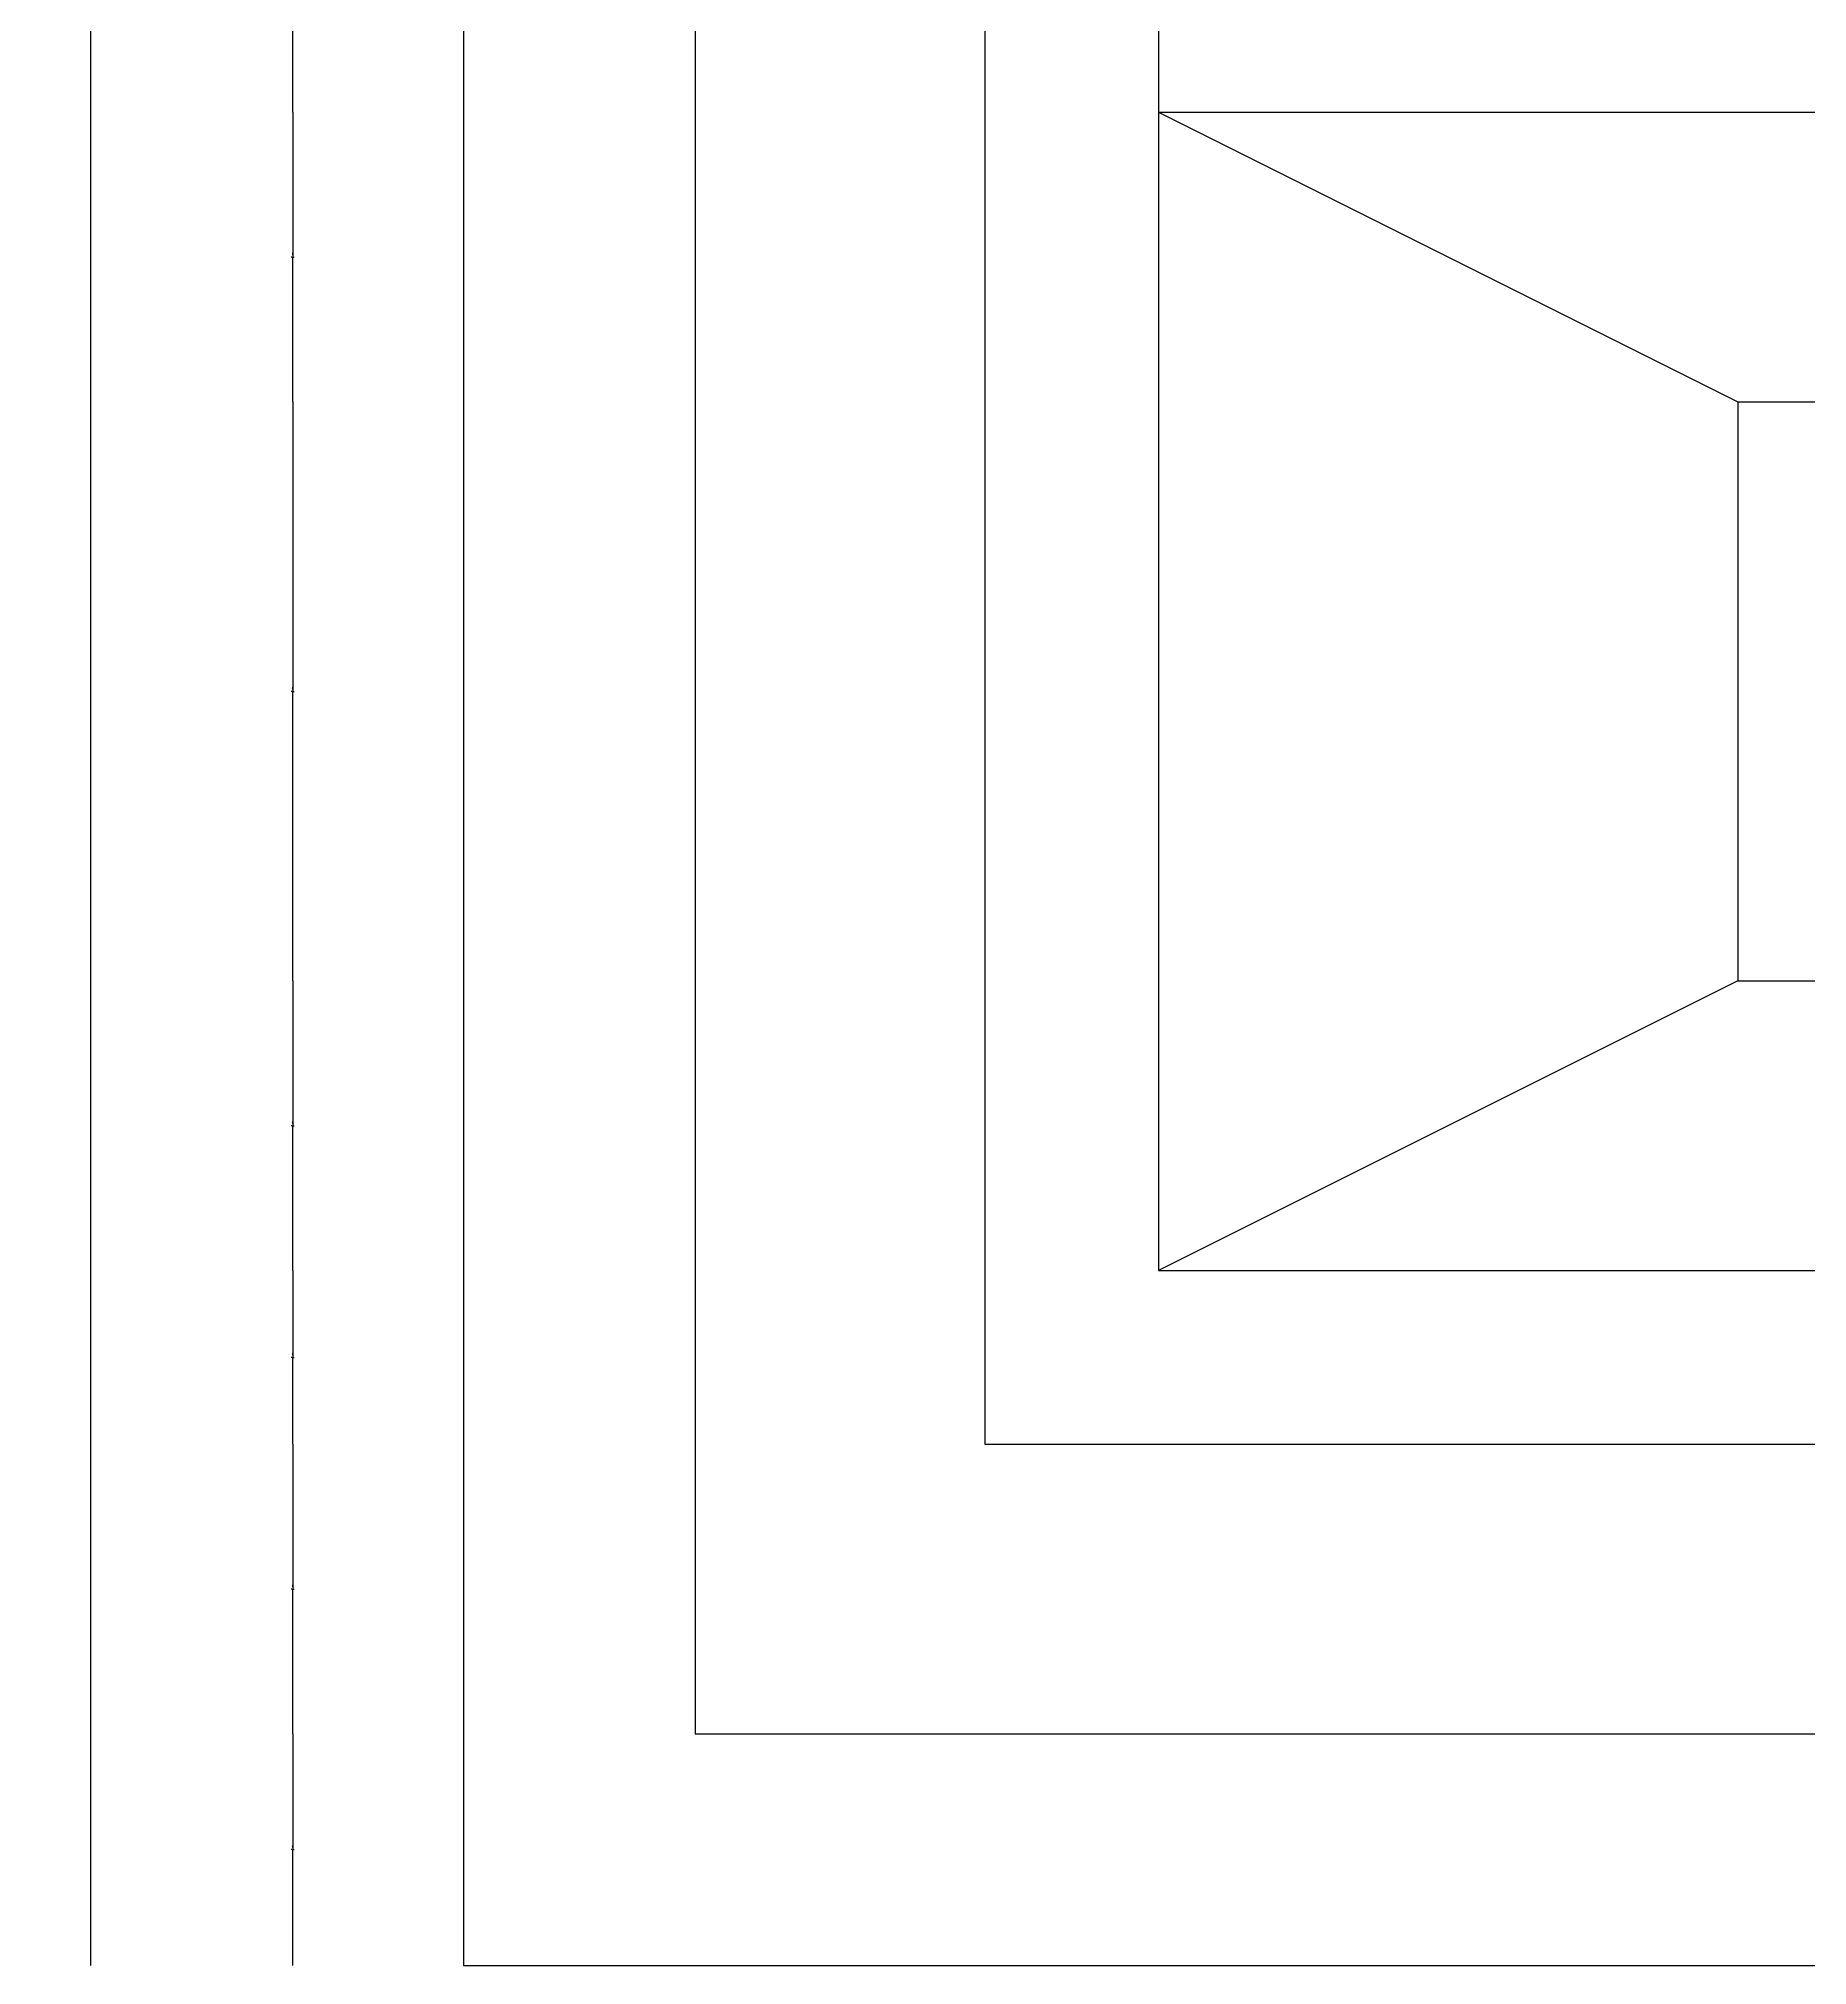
# Model space of a CAD drawing. Header units: metres. Extents: x 247 to 5330, y 146 to 7075.
# Drawn here: x 247 to 858, y 2509 to 3174 of the extents above; entities that cross this region are included whole.
import ezdxf

# ---------------------------------------------------------------- set-up
doc = ezdxf.new("R2010")
doc.units = ezdxf.units.M
for name, color, linetype in [('4', 4, 'Continuous'), ('7', 7, 'Continuous'), ('DIM', 3, 'Continuous')]:
    doc.layers.add(name, color=color, linetype=linetype)
doc.dimstyles.get("Standard").update_dxf_attribs({"dimtxt": 2.5, "dimasz": 2.5, "dimexe": 1.25, "dimexo": 0.625, "dimtad": 1, "dimcen": 2.5, "dimazin": 3, "dimtfac": 1, "dimtmove": 0, "dimatfit": 3})

# ---------------------------------------------------------------- blocks, each defined once
blk = doc.blocks.new('*D5')
for p, q in [((334.86, 4788.82), (334.86, 3968.82)), ((334.61, 3968.82), (334.36, 3968.82)), ((334.86, 3148.82), (334.86, 3968.82)), ((334.86, 3968.82), (334.86, 3968.82)), ((335.11, 3968.82), (335.36, 3968.82))]:
    blk.add_line(p, q)
at = {"layer": 'Defpoints'}
for p in [(334.86, 4788.82), (334.86, 3968.82), (334.86, 3148.82)]:
    blk.add_point(p, dxfattribs=at)
at = {"layer": 'DIM', "insert": (334.86, 3969.945), "char_height": 1, "attachment_point": 5}
blk.add_mtext('0', dxfattribs=at)
blk = doc.blocks.new('*D6')
for p, q in [((247.13, 5708.81), (247.13, 4108.81)), ((247.38, 4108.81), (253.635, 4108.81)), ((258.635, 4108.81), (264.89, 4108.81)), ((265.14, 2508.82), (265.14, 4108.81))]:
    blk.add_line(p, q)
at = {"layer": 'Defpoints'}
for p in [(247.13, 5708.81), (247.13, 4108.81), (265.14, 2508.82)]:
    blk.add_point(p, dxfattribs=at)
at = {"layer": 'DIM', "insert": (256.135, 4108.81), "char_height": 1, "attachment_point": 5}
blk.add_mtext('18,01', dxfattribs=at)
blk = doc.blocks.new('*D7')
for p, q in [((334.86, 3148.82), (334.86, 3098.82)), ((334.61, 3098.82), (334.36, 3098.82)), ((334.86, 3048.82), (334.86, 3098.82)), ((334.86, 3098.82), (334.86, 3098.82)), ((335.11, 3098.82), (335.36, 3098.82))]:
    blk.add_line(p, q)
at = {"layer": 'Defpoints'}
for p in [(334.86, 3148.82), (334.86, 3098.82), (334.86, 3048.82)]:
    blk.add_point(p, dxfattribs=at)
at = {"layer": 'DIM', "insert": (334.86, 3099.945), "char_height": 1, "attachment_point": 5}
blk.add_mtext('0', dxfattribs=at)
blk = doc.blocks.new('*D8')
for p, q in [((334.86, 3048.82), (334.86, 2948.82)), ((334.61, 2948.82), (334.36, 2948.82)), ((334.86, 2848.82), (334.86, 2948.82)), ((334.86, 2948.82), (334.86, 2948.82)), ((335.11, 2948.82), (335.36, 2948.82))]:
    blk.add_line(p, q)
at = {"layer": 'Defpoints'}
for p in [(334.86, 3048.82), (334.86, 2948.82), (334.86, 2848.82)]:
    blk.add_point(p, dxfattribs=at)
at = {"layer": 'DIM', "insert": (334.86, 2949.945), "char_height": 1, "attachment_point": 5}
blk.add_mtext('0', dxfattribs=at)
blk = doc.blocks.new('*D9')
for p, q in [((334.86, 2848.82), (334.86, 2798.82)), ((334.61, 2798.82), (334.36, 2798.82)), ((334.86, 2748.82), (334.86, 2798.82)), ((334.86, 2798.82), (334.86, 2798.82)), ((335.11, 2798.82), (335.36, 2798.82))]:
    blk.add_line(p, q)
at = {"layer": 'Defpoints'}
for p in [(334.86, 2848.82), (334.86, 2798.82), (334.86, 2748.82)]:
    blk.add_point(p, dxfattribs=at)
at = {"layer": 'DIM', "insert": (334.86, 2799.945), "char_height": 1, "attachment_point": 5}
blk.add_mtext('0', dxfattribs=at)
blk = doc.blocks.new('*D10')
for p, q in [((334.86, 2748.82), (334.86, 2718.82)), ((334.61, 2718.82), (334.36, 2718.82)), ((334.86, 2688.82), (334.86, 2718.82)), ((334.86, 2718.82), (334.86, 2718.82)), ((335.11, 2718.82), (335.36, 2718.82))]:
    blk.add_line(p, q)
at = {"layer": 'Defpoints'}
for p in [(334.86, 2748.82), (334.86, 2718.82), (334.86, 2688.82)]:
    blk.add_point(p, dxfattribs=at)
at = {"layer": 'DIM', "insert": (334.86, 2719.945), "char_height": 1, "attachment_point": 5}
blk.add_mtext('0', dxfattribs=at)
blk = doc.blocks.new('*D11')
for p, q in [((334.86, 2688.82), (334.86, 2638.82)), ((334.61, 2638.82), (334.36, 2638.82)), ((334.86, 2588.82), (334.86, 2638.82)), ((334.86, 2638.82), (334.86, 2638.82)), ((335.11, 2638.82), (335.36, 2638.82))]:
    blk.add_line(p, q)
at = {"layer": 'Defpoints'}
for p in [(334.86, 2688.82), (334.86, 2638.82), (334.86, 2588.82)]:
    blk.add_point(p, dxfattribs=at)
at = {"layer": 'DIM', "insert": (334.86, 2639.945), "char_height": 1, "attachment_point": 5}
blk.add_mtext('0', dxfattribs=at)
blk = doc.blocks.new('*D12')
for p, q in [((334.86, 2588.82), (334.86, 2548.82)), ((334.61, 2548.82), (334.36, 2548.82)), ((334.86, 2508.82), (334.86, 2548.82)), ((334.86, 2548.82), (334.86, 2548.82)), ((335.11, 2548.82), (335.36, 2548.82))]:
    blk.add_line(p, q)
at = {"layer": 'Defpoints'}
for p in [(334.86, 2588.82), (334.86, 2548.82), (334.86, 2508.82)]:
    blk.add_point(p, dxfattribs=at)
at = {"layer": 'DIM', "insert": (334.86, 2549.945), "char_height": 1, "attachment_point": 5}
blk.add_mtext('0', dxfattribs=at)

msp = doc.modelspace()

# ---------------------------------------------------------------- linework, layer by layer
at = {"layer": '4'}
for p, q in [((393.78, 4908.82), (393.78, 2508.82)), ((473.78, 4899.68), (473.78, 2588.82)), ((573.78, 4880.82), (573.78, 2688.82)), ((633.78, 3148.82), (1833.78, 3148.82)), ((573.78, 2688.82), (3213.78, 2688.82)), ((473.78, 2588.82), (3313.78, 2588.82)), ((393.78, 2508.82), (3393.78, 2508.82))]:
    msp.add_line(p, q, dxfattribs=at)
at = {"layer": '7'}
for p, q in [((633.78, 3148.82), (833.78, 3048.82)), ((833.78, 3048.82), (1633.78, 3048.82)), ((833.78, 3048.82), (833.78, 2848.82)), ((833.78, 2848.82), (633.78, 2748.82)), ((833.78, 2848.82), (1633.78, 2848.82))]:
    msp.add_line(p, q, dxfattribs=at)
msp.add_lwpolyline([(1833.78, 2748.82), (1833.78, 4897.81, 0.7), (633.78, 4871.15), (633.78, 2748.82)], format="xyb", close=True, dxfattribs=at)

# ---------------------------------------------------------------- dimensions: what is measured, and where the dimension line sits
at = {"layer": 'DIM'}
for base, p1, p2, picture, middle in [((247.13, 4108.81), (247.13, 5708.81), (265.14, 2508.82), '*D6', (256.135, 4108.81)), ((334.86, 3968.82), (334.86, 4788.82), (334.86, 3148.82), '*D5', (334.86, 3969.945)), ((334.86, 3098.82), (334.86, 3148.82), (334.86, 3048.82), '*D7', (334.86, 3099.945)), ((334.86, 2948.82), (334.86, 3048.82), (334.86, 2848.82), '*D8', (334.86, 2949.945)), ((334.86, 2798.82), (334.86, 2848.82), (334.86, 2748.82), '*D9', (334.86, 2799.945)), ((334.86, 2718.82), (334.86, 2748.82), (334.86, 2688.82), '*D10', (334.86, 2719.945)), ((334.86, 2638.82), (334.86, 2688.82), (334.86, 2588.82), '*D11', (334.86, 2639.945)), ((334.86, 2548.82), (334.86, 2588.82), (334.86, 2508.82), '*D12', (334.86, 2549.945))]:
    dim = msp.add_linear_dim(base=base, p1=p1, p2=p2, dimstyle='Standard', dxfattribs=at)
    dim.commit()
    dim.dimension.update_dxf_attribs({"geometry": picture, "text_midpoint": middle})

doc.saveas('drawing.dxf')
